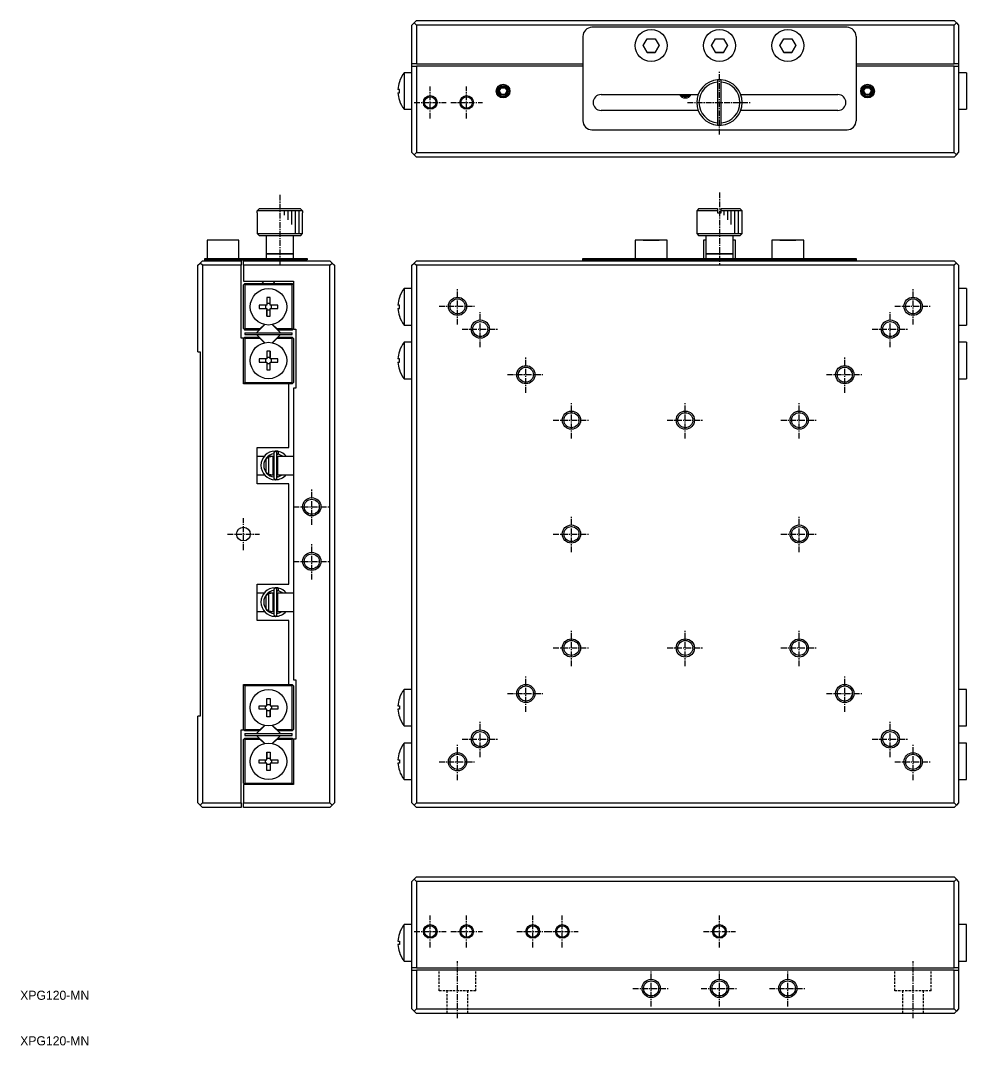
# Model space of a CAD drawing. Extents: x 10 to 403, y 10 to 235.
# Drawn here: x 10.1 to 217.7, y 10 to 235 of the extents above; entities that cross this region are included whole.
import ezdxf

# ---------------------------------------------------------------- set-up
doc = ezdxf.new("R2010")
doc.units = 0
doc.linetypes.add('CENTER', pattern=[2, 1.25, -0.25, 0.25, -0.25])
doc.linetypes.add('DASHED', pattern=[0.75, 0.5, -0.25])
doc.layers.get('0').update_dxf_attribs({"linetype": 'CONTINUOUS'})
doc.layers.add('CENTER', color=1, linetype='CENTER')
doc.styles.get("Standard").update_dxf_attribs({"font": 'FGP教科書体NT-M'})

msp = doc.modelspace()

# ---------------------------------------------------------------- linework, layer by layer
at = {"color": 7, "linetype": 'CONTINUOUS'}
for p, q in [((96, 234), (96.5, 234.5)), ((97, 235), (96.5, 234.5)), ((96.5, 234.5), (97, 234)), ((97, 235), (215, 235)), ((215, 235), (215.5, 234.5)), ((215, 234), (215.5, 234.5)), ((215.5, 234.5), (216, 234)), ((96, 225.5), (96, 234)), ((97, 234), (97, 225.5)), ((215, 234), (97, 234)), ((191.5, 233.5), (135.5, 233.5)), ((215, 225.5), (215, 234)), ((216, 234), (216, 225.5)), ((133.5, 231.5), (133.5, 213)), ((146.767949, 229.5), (147.633975, 231)), ((147.633975, 231), (149.366025, 231)), ((149.366025, 231), (150.232051, 229.5)), ((161.767949, 229.5), (162.633975, 231)), ((162.633975, 231), (164.366025, 231)), ((164.366025, 231), (165.232051, 229.5)), ((176.767949, 229.5), (177.633975, 231)), ((177.633975, 231), (179.366025, 231)), ((179.366025, 231), (180.232051, 229.5)), ((193.5, 231.5), (193.5, 213)), ((147.633975, 228), (146.767949, 229.5)), ((146.767949, 229.5), (147.633975, 228)), ((149.366025, 228), (147.633975, 228)), ((147.633975, 228), (149.366025, 228)), ((150.232051, 229.5), (149.366025, 228)), ((149.366025, 228), (150.232051, 229.5)), ((162.633975, 228), (161.767949, 229.5)), ((161.767949, 229.5), (162.633975, 228)), ((164.366025, 228), (162.633975, 228)), ((162.633975, 228), (164.366025, 228)), ((165.232051, 229.5), (164.366025, 228)), ((164.366025, 228), (165.232051, 229.5)), ((177.633975, 228), (176.767949, 229.5)), ((176.767949, 229.5), (177.633975, 228)), ((179.366025, 228), (177.633975, 228)), ((177.633975, 228), (179.366025, 228)), ((180.232051, 229.5), (179.366025, 228)), ((179.366025, 228), (180.232051, 229.5)), ((97, 225.5), (96, 225.5)), ((96, 225), (96, 225.5)), ((97, 225.5), (133.5, 225.5)), ((193.5, 225.5), (215, 225.5)), ((216, 225.5), (215, 225.5)), ((216, 225.5), (216, 225)), ((94.276525, 223.5), (94.276525, 215.5)), ((96, 223.5), (94.276525, 223.5)), ((96, 223.5), (94.276525, 223.5)), ((96, 221.15), (96, 225)), ((96, 225), (97, 225)), ((97, 225), (97, 206)), ((133.5, 225), (97, 225)), ((215, 225), (193.5, 225)), ((215, 206), (215, 225)), ((215, 225), (216, 225)), ((216, 225), (216, 221.15)), ((217.723475, 223.5), (216, 223.5)), ((217.723475, 223.5), (216, 223.5)), ((217.723475, 223.5), (217.723475, 215.5)), ((93.237418, 221.53543), (93.228368, 221.539844)), ((96, 217.85), (96, 221.15)), ((163.1, 221.983974), (163.1, 221.482187)), ((163.1, 221.482187), (163.1, 212.517813)), ((163.9, 221.482187), (163.9, 221.983974)), ((163.9, 212.517813), (163.9, 221.482187)), ((216, 221.15), (216, 217.85)), ((93.237418, 219.86), (92.919969, 219.86)), ((92.919969, 219.14), (93.237418, 219.14)), ((93.237418, 219.14), (93.237418, 219.86)), ((115.133975, 219.5), (115.566987, 220.25)), ((115.566987, 218.75), (115.133975, 219.5)), ((115.133975, 219.5), (115.566987, 218.75)), ((115.566987, 220.25), (116.433013, 220.25)), ((116.433013, 218.75), (115.566987, 218.75)), ((115.566987, 218.75), (116.433013, 218.75)), ((116.433013, 220.25), (116.866025, 219.5)), ((116.866025, 219.5), (116.433013, 218.75)), ((116.433013, 218.75), (116.866025, 219.5)), ((137.5, 218.75), (158.816252, 218.75)), ((168.183748, 218.75), (189.5, 218.75)), ((195.133975, 219.5), (195.566987, 220.25)), ((195.566987, 218.75), (195.133975, 219.5)), ((195.133975, 219.5), (195.566987, 218.75)), ((195.566987, 220.25), (196.433013, 220.25)), ((196.433013, 218.75), (195.566987, 218.75)), ((195.566987, 218.75), (196.433013, 218.75)), ((196.433013, 220.25), (196.866025, 219.5)), ((196.866025, 219.5), (196.433013, 218.75)), ((196.433013, 218.75), (196.866025, 219.5)), ((93.228368, 217.460156), (93.237418, 217.46457)), ((96, 206), (96, 217.85)), ((216, 217.85), (216, 206)), ((94.276525, 215.5), (96, 215.5)), ((94.276525, 215.5), (96, 215.5)), ((158.816252, 215.25), (137.5, 215.25)), ((189.5, 215.25), (168.183748, 215.25)), ((216, 215.5), (217.723475, 215.5)), ((216, 215.5), (217.723475, 215.5)), ((163.1, 212.517813), (163.1, 212.016026)), ((163.9, 212.016026), (163.9, 212.517813)), ((135.5, 211), (191.5, 211)), ((96, 206), (96.5, 205.5)), ((96.5, 205.5), (97, 206)), ((96.5, 205.5), (97, 205)), ((97, 206), (215, 206)), ((215, 205), (97, 205)), ((215, 206), (215.5, 205.5)), ((215.5, 205.5), (215, 205)), ((215.5, 205.5), (216, 206)), ((62.016026, 193.25), (62.517813, 193.75)), ((62.517813, 193.75), (71.482187, 193.75)), ((71.482187, 193.75), (71.983974, 193.25)), ((159, 193.75), (158.5, 193.25)), ((159, 193.75), (163.1, 193.75)), ((163.1, 193.75), (163.1, 193.25)), ((163.9, 193.75), (168, 193.75)), ((163.9, 193.25), (163.9, 193.75)), ((168.5, 193.25), (168, 193.75)), ((62, 192.75), (62.016026, 192.75)), ((62, 192.75), (62, 188.25)), ((71.983974, 193.25), (62.016026, 193.25)), ((62.016026, 192.75), (62.016026, 193.25)), ((71.983974, 193.25), (71.983974, 192.75)), ((71.983974, 192.75), (72, 192.75)), ((72, 188.25), (72, 192.75)), ((163.1, 193.25), (158.5, 193.25)), ((158.5, 193.25), (158.5, 188.25)), ((163.1, 193.25), (163.1, 192.75)), ((163.1, 192.75), (163.9, 192.75)), ((168.5, 193.25), (163.9, 193.25)), ((163.9, 192.75), (163.9, 193.25)), ((168.5, 188.25), (168.5, 193.25)), ((62, 188.25), (72, 188.25)), ((62, 188.25), (62.5, 187.75)), ((71.5, 187.75), (62.5, 187.75)), ((64, 187.75), (64, 183.75)), ((70, 183.75), (70, 187.75)), ((71.5, 187.75), (72, 188.25)), ((158.5, 188.25), (168.5, 188.25)), ((158.5, 188.25), (159, 187.75)), ((168, 187.75), (159, 187.75)), ((160.5, 187.75), (160.5, 183.75)), ((166.5, 183.75), (166.5, 187.75)), ((168, 187.75), (168.5, 188.25)), ((58, 186.75), (51, 186.75)), ((51, 186.75), (51, 182.75)), ((58, 182.75), (58, 186.75)), ((148.5, 186.75), (145, 186.75)), ((152, 186.75), (145, 186.75)), ((145, 186.75), (145, 182.75)), ((147.633975, 186.75), (146.767949, 186.75)), ((146.767949, 186.75), (147.633975, 186.75)), ((149.366025, 186.75), (147.633975, 186.75)), ((147.633975, 186.75), (149.366025, 186.75)), ((152, 186.75), (148.5, 186.75)), ((150.232051, 186.75), (149.366025, 186.75)), ((149.366025, 186.75), (150.232051, 186.75)), ((152, 182.75), (152, 186.75)), ((160.5, 186.75), (160, 186.75)), ((160.5, 186.75), (160, 186.75)), ((160, 186.75), (160, 182.75)), ((167, 186.75), (166.5, 186.75)), ((167, 186.75), (166.5, 186.75)), ((167, 182.75), (167, 186.75)), ((178.5, 186.75), (175, 186.75)), ((182, 186.75), (175, 186.75)), ((175, 186.75), (175, 182.75)), ((177.633975, 186.75), (176.767949, 186.75)), ((176.767949, 186.75), (177.633975, 186.75)), ((179.366025, 186.75), (177.633975, 186.75)), ((177.633975, 186.75), (179.366025, 186.75)), ((182, 186.75), (178.5, 186.75)), ((180.232051, 186.75), (179.366025, 186.75)), ((179.366025, 186.75), (180.232051, 186.75)), ((182, 182.75), (182, 186.75)), ((50.5, 182.45), (50.5, 182.75)), ((50.5, 182.75), (52.5, 182.75)), ((50.5, 182.25), (50.5, 182.45)), ((50.5, 182.45), (52.5, 182.45)), ((52.5, 182.45), (50.5, 182.45)), ((52.5, 182.75), (71, 182.75)), ((52.5, 182.45), (56.5, 182.45)), ((52.5, 182.45), (56.5, 182.45)), ((56.5, 182.45), (71, 182.45)), ((58.5, 182.45), (58.5, 182.25)), ((64, 183.75), (70, 183.75)), ((70, 183.75), (64, 183.75)), ((64, 183.75), (64, 182.75)), ((65.5, 182.45), (65.5, 182.250019)), ((68.5, 182.250019), (68.5, 182.45)), ((70, 182.75), (70, 183.75)), ((71, 182.75), (73, 182.75)), ((73, 182.45), (71, 182.45)), ((73, 182.75), (73, 182.45)), ((133.5, 182.45), (133.5, 182.75)), ((133.5, 182.75), (135.5, 182.75)), ((133.5, 182.25), (133.5, 182.45)), ((135.5, 182.45), (133.5, 182.45)), ((135.5, 182.75), (191.5, 182.75)), ((191.5, 182.45), (135.5, 182.45)), ((160.5, 183.75), (163.5, 183.75)), ((163.5, 183.75), (160.5, 183.75)), ((160.5, 183.75), (160.5, 182.75)), ((162, 182.45), (162, 182.250019)), ((163.5, 183.75), (166.5, 183.75)), ((166.5, 183.75), (163.5, 183.75)), ((165, 182.250019), (165, 182.45)), ((166.5, 182.75), (166.5, 183.75)), ((191.5, 182.75), (193.5, 182.75)), ((193.5, 182.45), (191.5, 182.45)), ((193.5, 182.75), (193.5, 182.45)), ((193.5, 182.45), (193.5, 182.25)), ((49, 181.25), (49.5, 181.75)), ((49, 162.25), (49, 181.25)), ((49.5, 181.75), (50, 182.25)), ((50, 181.25), (49.5, 181.75)), ((50, 182.25), (58.5, 182.25)), ((58.5, 181.25), (50, 181.25)), ((50, 181.25), (50, 63.25)), ((58.5, 182.25), (58.5, 181.25)), ((58.5, 165.25), (58.5, 181.25)), ((59, 182.25), (78, 182.25)), ((59, 181.25), (59, 182.25)), ((59, 181.25), (59, 177.75)), ((78, 181.25), (59, 181.25)), ((78.5, 181.75), (78, 182.25)), ((78, 181.25), (78.5, 181.75)), ((78, 63.25), (78, 181.25)), ((78.5, 181.75), (79, 181.25)), ((79, 181.25), (79, 63.25)), ((96, 181.25), (96.5, 181.75)), ((96, 173.8), (96, 181.25)), ((96.5, 181.75), (97, 182.25)), ((96.5, 181.75), (97, 181.25)), ((97, 182.25), (215, 182.25)), ((97, 181.25), (97, 63.25)), ((215, 181.25), (97, 181.25)), ((215, 182.25), (215.5, 181.75)), ((215.5, 181.75), (215, 181.25)), ((215, 63.25), (215, 181.25)), ((215.5, 181.75), (216, 181.25)), ((216, 181.25), (216, 173.8)), ((59, 177.75), (63, 177.75)), ((59, 176.95), (59.15, 177.1)), ((59, 167.35), (59, 176.95)), ((59.3, 177.25), (59.15, 177.1)), ((59.15, 177.1), (59.3, 176.95)), ((59.3, 177.25), (69.7, 177.25)), ((59.3, 176.95), (59.3, 167.35)), ((69.7, 176.95), (59.3, 176.95)), ((63, 177.75), (65.500005, 177.75)), ((63, 177.75), (63.25, 177.5)), ((63.25, 177.5), (63.5, 177.25)), ((65.5, 177.25), (65.75, 177.5)), ((65.500005, 177.75), (66, 177.75)), ((65.75, 177.5), (66, 177.75)), ((66, 177.75), (68.499995, 177.75)), ((68.499995, 177.75), (70, 177.75)), ((69.85, 177.1), (69.7, 177.25)), ((69.7, 176.95), (69.85, 177.1)), ((69.7, 167.35), (69.7, 176.95)), ((69.85, 177.1), (70, 176.95)), ((70, 177.75), (70, 167.25)), ((94.276525, 176.15), (94.276525, 168.15)), ((96, 176.15), (94.276525, 176.15)), ((217.723475, 176.15), (216, 176.15)), ((217.723475, 176.15), (217.723475, 168.15)), ((64.86, 174.18543), (64.14, 174.18543)), ((64.14, 174.18543), (64.14, 172.51)), ((64.14, 174.18543), (64.14, 172.838029)), ((64.86, 172.51), (64.86, 174.18543)), ((93.237418, 174.18543), (93.228368, 174.189844)), ((96, 170.5), (96, 173.8)), ((216, 173.8), (216, 170.5)), ((64.14, 172.51), (62.46457, 172.51)), ((62.46457, 172.51), (62.46457, 171.79)), ((62.46457, 171.79), (64.14, 171.79)), ((63.811971, 172.51), (63.811971, 171.79)), ((64.14, 172.838029), (64.14, 172.51)), ((64.86, 172.838029), (64.14, 172.838029)), ((64.14, 171.79), (64.14, 170.11457)), ((64.14, 171.79), (64.14, 171.461971)), ((64.14, 170.11457), (64.14, 171.461971)), ((64.14, 171.461971), (64.86, 171.461971)), ((66.53543, 172.51), (64.86, 172.51)), ((64.86, 170.11457), (64.86, 171.79)), ((64.86, 171.79), (66.53543, 171.79)), ((65.188029, 171.79), (65.188029, 172.51)), ((66.53543, 171.79), (66.53543, 172.51)), ((93.237418, 172.51), (92.919969, 172.51)), ((92.919969, 171.79), (93.237418, 171.79)), ((93.237418, 171.79), (93.237418, 172.51)), ((64.14, 170.11457), (64.86, 170.11457)), ((93.228368, 170.110156), (93.237418, 170.11457)), ((96, 162), (96, 170.5)), ((216, 170.5), (216, 162)), ((59.15, 167.2), (59, 167.35)), ((59.3, 167.35), (59.15, 167.2)), ((59.15, 167.2), (59.3, 167.05)), ((59.3, 167.35), (62.683185, 167.35)), ((62.383185, 167.05), (59.3, 167.05)), ((61.871573, 166.45), (63.660632, 168.239059)), ((62.383185, 167.05), (62.683185, 167.35)), ((62.683185, 167.35), (63.588438, 168.255253)), ((67.128427, 166.45), (65.339368, 168.239059)), ((65.411562, 168.255253), (66.316815, 167.35)), ((66.316815, 167.35), (69.7, 167.35)), ((66.316815, 167.35), (66.616815, 167.05)), ((69.7, 167.05), (66.616815, 167.05)), ((69.85, 167.2), (69.7, 167.35)), ((69.7, 167.05), (69.85, 167.2)), ((70, 167.35), (69.85, 167.2)), ((70, 167.25), (70.5, 167.25)), ((70.5, 167.25), (70.5, 154.25)), ((94.276525, 168.15), (96, 168.15)), ((216, 168.15), (217.723475, 168.15)), ((59, 165.25), (58.5, 165.25)), ((59, 165.15), (59.15, 165.3)), ((59, 155.25), (59, 165.25)), ((59.3, 165.45), (59.15, 165.3)), ((59.15, 165.3), (59.3, 165.15)), ((59.3, 166.45), (59.3, 166.05)), ((59.3, 166.45), (69.7, 166.45)), ((59.3, 166.05), (69.7, 166.05)), ((59.3, 165.45), (62.383185, 165.45)), ((59.3, 165.15), (59.3, 155.55)), ((62.683185, 165.15), (59.3, 165.15)), ((61.871573, 166.05), (63.660632, 164.260941)), ((62.683185, 165.15), (62.383185, 165.45)), ((63.588438, 164.244747), (62.683185, 165.15)), ((65.914214, 164.835786), (65.339368, 164.260941)), ((66.316815, 165.15), (65.411562, 164.244747)), ((67.128427, 166.05), (65.914214, 164.835786)), ((66.616815, 165.45), (66.316815, 165.15)), ((69.7, 165.15), (66.316815, 165.15)), ((66.616815, 165.45), (69.7, 165.45)), ((69.7, 166.05), (69.7, 166.45)), ((69.85, 165.3), (69.7, 165.45)), ((69.7, 165.15), (69.85, 165.3)), ((69.7, 155.55), (69.7, 165.15)), ((69.85, 165.3), (70, 165.15)), ((70, 165.15), (70, 155.55)), ((94.276525, 164.35), (94.276525, 160.35)), ((96, 164.35), (94.276525, 164.35)), ((217.723475, 164.35), (216, 164.35)), ((217.723475, 164.35), (217.723475, 160.35)), ((49, 162.25), (49.5, 162.25)), ((49.5, 162.25), (49.5, 82.25)), ((64.86, 162.38543), (64.14, 162.38543)), ((64.14, 162.38543), (64.14, 160.71)), ((64.86, 160.71), (64.86, 162.38543)), ((64.86, 162.38543), (64.86, 161.038029)), ((93.237418, 162.38543), (93.228368, 162.389844)), ((93.237418, 162.38543), (93.228368, 162.389844)), ((62.46457, 160.71), (62.46457, 159.99)), ((64.14, 160.71), (62.46457, 160.71)), ((62.46457, 159.99), (64.14, 159.99)), ((63.811971, 160.71), (63.811971, 159.99)), ((64.86, 161.038029), (64.14, 161.038029)), ((64.14, 159.99), (64.14, 158.31457)), ((64.86, 160.71), (64.86, 161.038029)), ((66.53543, 160.71), (64.86, 160.71)), ((64.86, 159.99), (66.53543, 159.99)), ((64.86, 158.31457), (64.86, 159.99)), ((64.86, 159.661971), (64.86, 159.99)), ((65.188029, 159.99), (65.188029, 160.71)), ((66.53543, 159.99), (66.53543, 160.71)), ((93.237418, 160.71), (92.919969, 160.71)), ((92.919969, 159.99), (93.237418, 159.99)), ((93.237418, 159.99), (93.237418, 160.71)), ((94.276525, 160.35), (94.276525, 156.35)), ((96, 158.7), (96, 162)), ((216, 162), (216, 158.7)), ((217.723475, 160.35), (217.723475, 156.35)), ((64.14, 159.661971), (64.86, 159.661971)), ((64.14, 158.31457), (64.86, 158.31457)), ((64.86, 158.31457), (64.86, 159.661971)), ((93.228368, 158.310156), (93.237418, 158.31457)), ((93.228368, 158.310156), (93.237418, 158.31457)), ((96, 85.8), (96, 158.7)), ((216, 158.7), (216, 85.8)), ((59.15, 155.4), (59, 155.55)), ((59.3, 155.55), (59.15, 155.4)), ((59.15, 155.4), (59.3, 155.25)), ((59.3, 155.55), (69.7, 155.55)), ((69.85, 155.4), (69.7, 155.55)), ((69.7, 155.25), (69.85, 155.4)), ((70, 155.55), (69.85, 155.4)), ((94.276525, 156.35), (96, 156.35)), ((216, 156.35), (217.723475, 156.35)), ((69, 155.25), (59, 155.25)), ((69.7, 155.25), (69, 155.25)), ((69, 141.25), (69, 155.25)), ((70, 154.25), (70, 90.25)), ((70.5, 154.25), (70, 154.25)), ((62, 141.25), (69, 141.25)), ((62, 138.5), (62, 141.25)), ((65.694651, 139.85779), (65.731549, 139.861863)), ((65.694736, 140.175108), (65.694736, 134.475108)), ((66.564457, 140.422559), (66.026863, 140.47404)), ((66.660774, 140.403889), (66.219678, 140.373627)), ((66.294736, 134.475108), (66.294736, 140.175108)), ((66.294736, 139.621857), (66.294949, 139.631132)), ((66.294949, 139.631132), (66.295635, 139.640898)), ((66.295635, 139.640898), (66.296794, 139.65062)), ((66.296794, 139.65062), (66.298421, 139.660274)), ((66.298421, 139.660274), (66.300515, 139.66984)), ((66.300515, 139.66984), (66.303071, 139.679295)), ((66.303071, 139.679295), (66.306084, 139.688617)), ((66.306084, 139.688617), (66.309548, 139.697786)), ((66.309548, 139.697786), (66.313456, 139.706779)), ((66.313456, 139.706779), (66.317801, 139.715577)), ((66.317801, 139.715577), (66.322573, 139.724157)), ((66.322573, 139.724157), (66.327763, 139.732499)), ((66.327763, 139.732499), (66.333361, 139.740582)), ((66.333361, 139.740582), (66.339355, 139.748387)), ((66.339355, 139.748387), (66.345732, 139.755894)), ((66.345732, 139.755894), (66.352478, 139.763084)), ((66.352478, 139.763084), (66.35958, 139.769937)), ((66.35958, 139.769937), (66.367022, 139.776436)), ((66.367022, 139.776436), (66.374786, 139.782562)), ((66.374786, 139.782562), (66.382856, 139.788299)), ((66.382856, 139.788299), (66.391212, 139.793631)), ((66.391212, 139.793631), (66.399834, 139.798541)), ((66.399834, 139.798541), (66.408702, 139.803015)), ((66.408702, 139.803015), (66.417794, 139.807041)), ((66.417794, 139.807041), (66.427088, 139.810604)), ((66.427088, 139.810604), (66.436559, 139.813695)), ((66.436559, 139.813695), (66.446182, 139.816303)), ((66.446182, 139.816303), (66.455934, 139.81842)), ((66.455934, 139.81842), (66.465787, 139.820038)), ((66.465787, 139.820038), (66.475716, 139.821151)), ((66.475716, 139.821151), (66.485694, 139.821757)), ((66.485694, 139.821757), (66.495693, 139.821852)), ((66.495693, 139.821852), (66.505686, 139.821435)), ((66.505686, 139.821435), (66.515646, 139.820508)), ((66.515646, 139.820508), (66.525546, 139.819074)), ((66.525546, 139.819074), (66.533917, 139.817453)), ((66.525563, 139.81981), (66.561788, 139.811829)), ((66.536857, 139.818282), (66.534448, 139.817395)), ((66.539639, 139.820972), (66.536857, 139.818282)), ((66.542777, 139.825449), (66.539639, 139.820972)), ((66.546252, 139.831683), (66.542777, 139.825449)), ((66.67224, 140.398659), (66.544927, 139.815572)), ((66.550041, 139.839638), (66.546252, 139.831683)), ((66.554122, 139.849264), (66.550041, 139.839638)), ((66.55847, 139.860502), (66.554122, 139.849264)), ((66.563057, 139.873282), (66.55847, 139.860502)), ((66.567856, 139.887525), (66.563057, 139.873282)), ((66.661177, 140.403232), (66.564457, 140.422559)), ((66.572836, 139.903144), (66.567856, 139.887525)), ((66.577968, 139.920043), (66.572836, 139.903144)), ((66.583219, 139.938117), (66.577968, 139.920043)), ((66.588557, 139.957255), (66.583219, 139.938117)), ((66.593949, 139.977339), (66.588557, 139.957255)), ((66.599362, 139.998244), (66.593949, 139.977339)), ((66.604763, 140.019843), (66.599362, 139.998244)), ((66.610118, 140.042002), (66.604763, 140.019843)), ((66.615395, 140.064584), (66.610118, 140.042002)), ((66.62056, 140.087451), (66.615395, 140.064584)), ((66.625582, 140.11046), (66.62056, 140.087451)), ((66.63043, 140.133471), (66.625582, 140.11046)), ((66.635073, 140.156341), (66.63043, 140.133471)), ((66.639485, 140.17893), (66.635073, 140.156341)), ((66.643636, 140.201098), (66.639485, 140.17893)), ((66.647502, 140.222708), (66.643636, 140.201098)), ((66.651059, 140.243628), (66.647502, 140.222708)), ((66.654285, 140.263728), (66.651059, 140.243628)), ((66.657159, 140.282884), (66.654285, 140.263728)), ((66.659665, 140.300978), (66.657159, 140.282884)), ((66.661787, 140.3179), (66.659665, 140.300978)), ((66.660243, 140.403947), (66.662265, 140.403026)), ((66.663511, 140.333543), (66.661787, 140.3179)), ((66.662265, 140.403026), (66.663886, 140.400303)), ((66.664828, 140.347812), (66.663511, 140.333543)), ((66.663886, 140.400303), (66.665097, 140.395795)), ((66.665728, 140.36062), (66.664828, 140.347812)), ((66.665097, 140.395795), (66.66589, 140.389528)), ((66.666207, 140.371886), (66.665728, 140.36062)), ((66.66589, 140.389528), (66.666261, 140.381542)), ((66.666261, 140.381542), (66.666207, 140.371886)), ((66.670334, 140.401239), (66.67224, 140.398659)), ((63.503516, 139.25), (62, 139.25)), ((62, 136), (62, 138.5)), ((64, 138.664214), (64.5, 139.186492)), ((64, 135.835786), (64, 138.664214)), ((65, 139.25), (64.321768, 139.25)), ((64.5, 139.186492), (64.5, 135.313508)), ((65, 139.186492), (64.5, 139.186492)), ((65, 139.25), (65, 139.186492)), ((65.5, 139.25), (65, 139.25)), ((65.5, 135.25), (65.5, 139.25)), ((65.694736, 138.5), (65.5, 138.5)), ((66.5, 138.5), (66.294736, 138.5)), ((66.5, 139.25), (66.5, 135.25)), ((70, 139.25), (66.5, 139.25)), ((62, 133.25), (62, 136)), ((62, 135.25), (63.627182, 135.25)), ((64.5, 135.313508), (64, 135.835786)), ((64.5, 135.313508), (65, 135.313508)), ((64.512775, 135.25), (65, 135.25)), ((65, 135.313508), (65, 135.25)), ((65, 135.25), (65.5, 135.25)), ((65.5, 136), (65.694736, 136)), ((66.294736, 136), (66.5, 136)), ((66.294846, 135.021681), (66.294736, 135.028358)), ((66.295407, 135.011902), (66.294846, 135.021681)), ((66.5, 135.25), (70, 135.25)), ((69, 133.25), (62, 133.25)), ((66.296442, 135.002158), (66.295407, 135.011902)), ((66.297948, 134.992472), (66.296442, 135.002158)), ((66.299923, 134.982866), (66.297948, 134.992472)), ((66.302364, 134.973361), (66.299923, 134.982866)), ((66.305267, 134.963981), (66.302364, 134.973361)), ((66.308625, 134.954746), (66.305267, 134.963981)), ((66.312433, 134.945679), (66.308625, 134.954746)), ((66.316683, 134.936801), (66.312433, 134.945679)), ((66.321368, 134.928135), (66.316683, 134.936801)), ((66.326477, 134.919701), (66.321368, 134.928135)), ((66.332001, 134.911521), (66.326477, 134.919701)), ((66.337928, 134.903615), (66.332001, 134.911521)), ((66.344245, 134.896005), (66.337928, 134.903615)), ((66.35094, 134.888709), (66.344245, 134.896005)), ((66.357997, 134.881748), (66.35094, 134.888709)), ((66.3654, 134.875141), (66.357997, 134.881748)), ((66.373132, 134.868906), (66.3654, 134.875141)), ((66.381176, 134.863061), (66.373132, 134.868906)), ((66.389511, 134.857622), (66.381176, 134.863061)), ((66.398118, 134.852606), (66.389511, 134.857622)), ((66.406975, 134.848028), (66.398118, 134.852606)), ((66.416059, 134.843901), (66.406975, 134.848028)), ((66.425348, 134.840237), (66.416059, 134.843901)), ((66.434816, 134.837049), (66.425348, 134.840237)), ((66.444439, 134.834346), (66.434816, 134.837049)), ((66.454191, 134.832136), (66.444439, 134.834346)), ((66.464046, 134.830427), (66.454191, 134.832136)), ((66.473976, 134.829222), (66.464046, 134.830427)), ((66.483954, 134.828528), (66.473976, 134.829222)), ((66.493954, 134.828344), (66.483954, 134.828528)), ((66.503948, 134.828671), (66.493954, 134.828344)), ((66.513908, 134.829508), (66.503948, 134.828671)), ((66.523808, 134.830853), (66.513908, 134.829508)), ((66.533917, 134.832763), (66.523808, 134.830853)), ((66.605197, 134.236354), (66.606766, 134.23658)), ((66.606766, 134.23658), (66.60873, 134.236867)), ((66.60873, 134.236867), (66.610579, 134.237142)), ((66.610579, 134.237142), (66.612286, 134.2374)), ((66.612286, 134.2374), (66.613367, 134.237566)), ((66.613367, 134.237566), (66.615742, 134.237934)), ((66.615742, 134.237934), (66.616902, 134.238117)), ((66.616902, 134.238117), (66.618384, 134.238353)), ((66.618384, 134.238353), (66.620104, 134.23863)), ((66.620104, 134.23863), (66.621446, 134.23885)), ((66.621446, 134.23885), (66.624951, 134.239433)), ((66.624951, 134.239433), (66.626498, 134.239696)), ((66.626498, 134.239696), (66.660774, 134.246327)), ((66.661261, 134.246484), (66.660243, 134.246269)), ((66.660724, 134.246882), (66.725263, 134.261566)), ((69, 111.25), (69, 133.25)), ((62, 111.25), (69, 111.25)), ((62, 108.5), (62, 111.25)), ((66.564457, 110.422559), (66.026863, 110.47404)), ((66.660774, 110.403889), (66.219678, 110.373627)), ((66.671211, 110.400468), (66.544927, 109.815572)), ((66.661177, 110.403232), (66.564457, 110.422559)), ((66.657159, 110.282884), (66.654285, 110.263728)), ((66.659665, 110.300978), (66.657159, 110.282884)), ((66.661787, 110.3179), (66.659665, 110.300978)), ((66.660243, 110.403947), (66.662265, 110.403026)), ((66.663511, 110.333543), (66.661787, 110.3179)), ((66.662265, 110.403026), (66.663886, 110.400303)), ((66.664828, 110.347812), (66.663511, 110.333543)), ((66.663886, 110.400303), (66.665097, 110.395795)), ((66.665728, 110.36062), (66.664828, 110.347812)), ((66.665097, 110.395795), (66.66589, 110.389528)), ((66.666207, 110.371886), (66.665728, 110.36062)), ((66.66589, 110.389528), (66.666261, 110.381542)), ((66.666261, 110.381542), (66.666207, 110.371886)), ((66.670334, 110.401239), (66.671211, 110.400468)), ((63.503516, 109.25), (62, 109.25)), ((62, 106), (62, 108.5)), ((64, 108.664214), (64.5, 109.186492)), ((64, 105.835786), (64, 108.664214)), ((65, 109.25), (64.321768, 109.25)), ((64.5, 109.186492), (64.5, 105.313508)), ((65, 109.186492), (64.5, 109.186492)), ((65, 109.25), (65, 109.186492)), ((65.5, 109.25), (65, 109.25)), ((65.5, 105.25), (65.5, 109.25)), ((65.694736, 108.5), (65.5, 108.5)), ((65.694651, 109.85779), (65.731549, 109.861863)), ((65.694736, 110.175108), (65.694736, 104.475108)), ((66.294736, 104.475108), (66.294736, 110.175108)), ((66.294736, 109.621857), (66.294949, 109.631132)), ((66.5, 108.5), (66.294736, 108.5)), ((66.294949, 109.631132), (66.295635, 109.640898)), ((66.295635, 109.640898), (66.296794, 109.65062)), ((66.296794, 109.65062), (66.298421, 109.660274)), ((66.298421, 109.660274), (66.300515, 109.66984)), ((66.300515, 109.66984), (66.303071, 109.679295)), ((66.303071, 109.679295), (66.306084, 109.688617)), ((66.306084, 109.688617), (66.309548, 109.697786)), ((66.309548, 109.697786), (66.313456, 109.706779)), ((66.313456, 109.706779), (66.317801, 109.715577)), ((66.317801, 109.715577), (66.322573, 109.724157)), ((66.322573, 109.724157), (66.327763, 109.732499)), ((66.327763, 109.732499), (66.333361, 109.740582)), ((66.333361, 109.740582), (66.339355, 109.748387)), ((66.339355, 109.748387), (66.345732, 109.755894)), ((66.345732, 109.755894), (66.352478, 109.763084)), ((66.352478, 109.763084), (66.35958, 109.769937)), ((66.35958, 109.769937), (66.367022, 109.776436)), ((66.367022, 109.776436), (66.374786, 109.782562)), ((66.374786, 109.782562), (66.382856, 109.788299)), ((66.382856, 109.788299), (66.391212, 109.793631)), ((66.391212, 109.793631), (66.399834, 109.798541)), ((66.399834, 109.798541), (66.408702, 109.803015)), ((66.408702, 109.803015), (66.417794, 109.807041)), ((66.417794, 109.807041), (66.427088, 109.810604)), ((66.427088, 109.810604), (66.436559, 109.813695)), ((66.436559, 109.813695), (66.446182, 109.816303)), ((66.446182, 109.816303), (66.455934, 109.81842)), ((66.455934, 109.81842), (66.465787, 109.820038)), ((66.465787, 109.820038), (66.475716, 109.821151)), ((66.475716, 109.821151), (66.485694, 109.821757)), ((66.485694, 109.821757), (66.495693, 109.821852)), ((66.495693, 109.821852), (66.505686, 109.821435)), ((66.5, 109.25), (66.5, 105.25)), ((70, 109.25), (66.5, 109.25)), ((66.505686, 109.821435), (66.515646, 109.820508)), ((66.515646, 109.820508), (66.525546, 109.819074)), ((66.525546, 109.819074), (66.533917, 109.817453)), ((66.525563, 109.81981), (66.543352, 109.815961)), ((66.536857, 109.818282), (66.534448, 109.817395)), ((66.539639, 109.820972), (66.536857, 109.818282)), ((66.542777, 109.825449), (66.539639, 109.820972)), ((66.546252, 109.831683), (66.542777, 109.825449)), ((66.543352, 109.815961), (66.561788, 109.811829)), ((66.550041, 109.839638), (66.546252, 109.831683)), ((66.554122, 109.849264), (66.550041, 109.839638)), ((66.55847, 109.860502), (66.554122, 109.849264)), ((66.563057, 109.873282), (66.55847, 109.860502)), ((66.567856, 109.887525), (66.563057, 109.873282)), ((66.572836, 109.903144), (66.567856, 109.887525)), ((66.577968, 109.920043), (66.572836, 109.903144)), ((66.583219, 109.938117), (66.577968, 109.920043)), ((66.588557, 109.957255), (66.583219, 109.938117)), ((66.593949, 109.977339), (66.588557, 109.957255)), ((66.599362, 109.998244), (66.593949, 109.977339)), ((66.604763, 110.019843), (66.599362, 109.998244)), ((66.610118, 110.042002), (66.604763, 110.019843)), ((66.615395, 110.064584), (66.610118, 110.042002)), ((66.62056, 110.087451), (66.615395, 110.064584)), ((66.625582, 110.11046), (66.62056, 110.087451)), ((66.63043, 110.133471), (66.625582, 110.11046)), ((66.635073, 110.156341), (66.63043, 110.133471)), ((66.639485, 110.17893), (66.635073, 110.156341)), ((66.643636, 110.201098), (66.639485, 110.17893)), ((66.647502, 110.222708), (66.643636, 110.201098)), ((66.651059, 110.243628), (66.647502, 110.222708)), ((66.654285, 110.263728), (66.651059, 110.243628)), ((62, 103.25), (62, 106)), ((64.5, 105.313508), (64, 105.835786)), ((65.5, 106), (65.694736, 106)), ((66.294736, 106), (66.5, 106)), ((62, 105.25), (63.627182, 105.25)), ((64.5, 105.313508), (65, 105.313508)), ((64.512775, 105.25), (65, 105.25)), ((65, 105.313508), (65, 105.25)), ((65, 105.25), (65.5, 105.25)), ((66.294846, 105.021681), (66.294736, 105.028358)), ((66.295407, 105.011902), (66.294846, 105.021681)), ((66.296442, 105.002158), (66.295407, 105.011902)), ((66.297948, 104.992472), (66.296442, 105.002158)), ((66.299923, 104.982866), (66.297948, 104.992472)), ((66.302364, 104.973361), (66.299923, 104.982866)), ((66.305267, 104.963981), (66.302364, 104.973361)), ((66.308625, 104.954746), (66.305267, 104.963981)), ((66.312433, 104.945679), (66.308625, 104.954746)), ((66.316683, 104.936801), (66.312433, 104.945679)), ((66.321368, 104.928135), (66.316683, 104.936801)), ((66.326477, 104.919701), (66.321368, 104.928135)), ((66.332001, 104.911521), (66.326477, 104.919701)), ((66.337928, 104.903615), (66.332001, 104.911521)), ((66.344245, 104.896005), (66.337928, 104.903615)), ((66.35094, 104.888709), (66.344245, 104.896005)), ((66.357997, 104.881748), (66.35094, 104.888709)), ((66.3654, 104.875141), (66.357997, 104.881748)), ((66.373132, 104.868906), (66.3654, 104.875141)), ((66.381176, 104.863061), (66.373132, 104.868906)), ((66.389511, 104.857622), (66.381176, 104.863061)), ((66.398118, 104.852606), (66.389511, 104.857622)), ((66.406975, 104.848028), (66.398118, 104.852606)), ((66.416059, 104.843901), (66.406975, 104.848028)), ((66.425348, 104.840237), (66.416059, 104.843901)), ((66.434816, 104.837049), (66.425348, 104.840237)), ((66.444439, 104.834346), (66.434816, 104.837049)), ((66.454191, 104.832136), (66.444439, 104.834346)), ((66.464046, 104.830427), (66.454191, 104.832136)), ((66.473976, 104.829222), (66.464046, 104.830427)), ((66.483954, 104.828528), (66.473976, 104.829222)), ((66.493954, 104.828344), (66.483954, 104.828528)), ((66.503948, 104.828671), (66.493954, 104.828344)), ((66.5, 105.25), (70, 105.25)), ((66.513908, 104.829508), (66.503948, 104.828671)), ((66.523808, 104.830853), (66.513908, 104.829508)), ((66.533917, 104.832763), (66.523808, 104.830853)), ((66.605197, 104.236354), (66.606766, 104.23658)), ((66.606766, 104.23658), (66.60873, 104.236867)), ((66.60873, 104.236867), (66.610579, 104.237142)), ((66.610579, 104.237142), (66.612286, 104.2374)), ((66.612286, 104.2374), (66.613367, 104.237566)), ((66.613367, 104.237566), (66.615742, 104.237934)), ((66.615742, 104.237934), (66.616902, 104.238117)), ((66.616902, 104.238117), (66.618384, 104.238353)), ((66.618384, 104.238353), (66.620104, 104.23863)), ((66.620104, 104.23863), (66.621446, 104.23885)), ((66.621446, 104.23885), (66.624951, 104.239433)), ((66.624951, 104.239433), (66.626498, 104.239696)), ((66.626498, 104.239696), (66.660774, 104.246327)), ((66.661261, 104.246484), (66.660243, 104.246269)), ((66.660724, 104.246882), (66.695427, 104.254598)), ((69, 103.25), (62, 103.25)), ((69, 89.25), (69, 103.25)), ((70, 90.25), (70.5, 90.25)), ((70.5, 90.25), (70.5, 77.25)), ((59, 89.25), (69, 89.25)), ((59, 79.25), (59, 89.25)), ((59, 88.95), (59.15, 89.1)), ((59.3, 89.25), (59.15, 89.1)), ((59.15, 89.1), (59.3, 88.95)), ((59.3, 88.95), (59.3, 79.35)), ((69.7, 88.95), (59.3, 88.95)), ((69, 89.25), (69.7, 89.25)), ((69.85, 89.1), (69.7, 89.25)), ((69.7, 88.95), (69.85, 89.1)), ((69.7, 79.35), (69.7, 88.95)), ((69.85, 89.1), (70, 88.95)), ((70, 88.95), (70, 79.35)), ((94.276525, 84.15), (94.276525, 88.15)), ((96, 88.15), (94.276525, 88.15)), ((217.723475, 88.15), (216, 88.15)), ((217.723475, 84.15), (217.723475, 88.15)), ((64.14, 86.18543), (64.86, 86.18543)), ((64.14, 84.51), (64.14, 86.18543)), ((64.86, 86.18543), (64.86, 84.51)), ((64.86, 86.18543), (64.86, 84.838029)), ((93.228368, 86.189844), (93.237418, 86.18543)), ((93.228368, 86.189844), (93.237418, 86.18543)), ((96, 82.5), (96, 85.8)), ((216, 85.8), (216, 82.5)), ((62.46457, 84.51), (64.14, 84.51)), ((62.46457, 83.79), (62.46457, 84.51)), ((64.14, 83.79), (62.46457, 83.79)), ((63.811971, 83.79), (63.811971, 84.51)), ((64.14, 84.838029), (64.86, 84.838029)), ((64.14, 82.11457), (64.14, 83.79)), ((64.86, 83.461971), (64.14, 83.461971)), ((64.86, 84.838029), (64.86, 84.51)), ((64.86, 84.51), (66.53543, 84.51)), ((64.86, 83.79), (64.86, 82.11457)), ((66.53543, 83.79), (64.86, 83.79)), ((64.86, 83.79), (64.86, 83.461971)), ((64.86, 82.11457), (64.86, 83.461971)), ((65.188029, 84.51), (65.188029, 83.79)), ((66.53543, 84.51), (66.53543, 83.79)), ((92.919969, 84.51), (93.237418, 84.51)), ((93.237418, 83.79), (92.919969, 83.79)), ((93.237418, 84.51), (93.237418, 83.79)), ((94.276525, 80.15), (94.276525, 84.15)), ((217.723475, 80.15), (217.723475, 84.15)), ((49, 63.25), (49, 82.25)), ((49.5, 82.25), (49, 82.25)), ((64.86, 82.11457), (64.14, 82.11457)), ((93.237418, 82.11457), (93.228368, 82.110156)), ((93.237418, 82.11457), (93.228368, 82.110156)), ((96, 74), (96, 82.5)), ((216, 82.5), (216, 74)), ((58.5, 79.25), (59, 79.25)), ((58.5, 63.25), (58.5, 79.25)), ((59.15, 79.2), (59, 79.35)), ((59.3, 79.35), (59.15, 79.2)), ((59.15, 79.2), (59.3, 79.05)), ((59.3, 79.35), (62.683185, 79.35)), ((62.383185, 79.05), (59.3, 79.05)), ((61.871573, 78.45), (63.085786, 79.664214)), ((62.383185, 79.05), (62.683185, 79.35)), ((62.683185, 79.35), (63.588438, 80.255253)), ((63.085786, 79.664214), (63.660632, 80.239059)), ((67.128427, 78.45), (65.339368, 80.239059)), ((65.411562, 80.255253), (66.316815, 79.35)), ((66.316815, 79.35), (66.616815, 79.05)), ((66.316815, 79.35), (69.7, 79.35)), ((69.7, 79.05), (66.616815, 79.05)), ((69.85, 79.2), (69.7, 79.35)), ((69.7, 79.05), (69.85, 79.2)), ((70, 79.35), (69.85, 79.2)), ((94.276525, 80.15), (96, 80.15)), ((216, 80.15), (217.723475, 80.15)), ((59, 77.15), (59.15, 77.3)), ((59, 67.55), (59, 77.15)), ((59.3, 77.45), (59.15, 77.3)), ((59.15, 77.3), (59.3, 77.15)), ((59.3, 78.45), (59.3, 78.05)), ((59.3, 78.45), (69.7, 78.45)), ((59.3, 78.05), (69.7, 78.05)), ((59.3, 77.45), (62.383185, 77.45)), ((62.683185, 77.15), (59.3, 77.15)), ((59.3, 77.15), (59.3, 67.55)), ((61.871573, 78.05), (63.660632, 76.260941)), ((62.683185, 77.15), (62.383185, 77.45)), ((63.588438, 76.244747), (62.683185, 77.15)), ((67.128427, 78.05), (65.339368, 76.260941)), ((66.316815, 77.15), (65.411562, 76.244747)), ((66.616815, 77.45), (66.316815, 77.15)), ((69.7, 77.15), (66.316815, 77.15)), ((66.616815, 77.45), (69.7, 77.45)), ((69.7, 78.05), (69.7, 78.45)), ((69.85, 77.3), (69.7, 77.45)), ((69.7, 77.15), (69.85, 77.3)), ((69.7, 67.55), (69.7, 77.15)), ((69.85, 77.3), (70, 77.15)), ((70, 77.25), (70, 67.25)), ((70.5, 77.25), (70, 77.25)), ((64.14, 74.38543), (64.86, 74.38543)), ((64.14, 72.71), (64.14, 74.38543)), ((64.14, 74.38543), (64.14, 73.038029)), ((64.86, 74.38543), (64.86, 72.71)), ((93.228368, 74.389844), (93.237418, 74.38543)), ((94.276525, 68.35), (94.276525, 76.35)), ((96, 76.35), (94.276525, 76.35)), ((217.723475, 76.35), (216, 76.35)), ((217.723475, 68.35), (217.723475, 76.35)), ((62.46457, 72.71), (64.14, 72.71)), ((62.46457, 71.99), (62.46457, 72.71)), ((63.811971, 71.99), (63.811971, 72.71)), ((64.14, 72.71), (64.14, 73.038029)), ((64.14, 73.038029), (64.86, 73.038029)), ((64.86, 72.71), (66.53543, 72.71)), ((65.188029, 72.71), (65.188029, 71.99)), ((66.53543, 72.71), (66.53543, 71.99)), ((92.919969, 72.71), (93.237418, 72.71)), ((93.237418, 72.71), (93.237418, 71.99)), ((96, 70.7), (96, 74)), ((216, 74), (216, 70.7)), ((64.14, 71.99), (62.46457, 71.99)), ((64.14, 70.31457), (64.14, 71.99)), ((64.14, 71.661971), (64.14, 71.99)), ((64.14, 70.31457), (64.14, 71.661971)), ((64.86, 71.661971), (64.14, 71.661971)), ((64.86, 70.31457), (64.14, 70.31457)), ((64.86, 71.99), (64.86, 70.31457)), ((66.53543, 71.99), (64.86, 71.99)), ((93.237418, 71.99), (92.919969, 71.99)), ((93.237418, 70.31457), (93.228368, 70.310156)), ((96, 63.25), (96, 70.7)), ((216, 70.7), (216, 63.25)), ((59.15, 67.4), (59, 67.55)), ((59.3, 67.55), (59.15, 67.4)), ((59.3, 67.55), (69.7, 67.55)), ((69.85, 67.4), (69.7, 67.55)), ((70, 67.55), (69.85, 67.4)), ((94.276525, 68.35), (96, 68.35)), ((216, 68.35), (217.723475, 68.35)), ((59, 67.25), (59, 63.25)), ((70, 67.25), (59, 67.25)), ((59.15, 67.4), (59.3, 67.25)), ((69.7, 67.25), (69.85, 67.4)), ((49.5, 62.75), (49, 63.25)), ((49.5, 62.75), (50, 63.25)), ((50, 63.25), (58.5, 63.25)), ((58.5, 63.25), (58.5, 62.25)), ((59, 63.25), (78, 63.25)), ((59, 62.25), (59, 63.25)), ((78.5, 62.75), (78, 63.25)), ((79, 63.25), (78.5, 62.75)), ((96.5, 62.75), (96, 63.25)), ((97, 63.25), (96.5, 62.75)), ((97, 63.25), (215, 63.25)), ((215, 63.25), (215.5, 62.75)), ((216, 63.25), (215.5, 62.75)), ((50, 62.25), (49.5, 62.75)), ((58.5, 62.25), (50, 62.25)), ((78, 62.25), (59, 62.25)), ((78, 62.25), (78.5, 62.75)), ((97, 62.25), (96.5, 62.75)), ((215, 62.25), (97, 62.25)), ((215.5, 62.75), (215, 62.25)), ((96.5, 46.5), (96, 46)), ((96, 34.15), (96, 46)), ((97, 47), (96.5, 46.5)), ((97, 46), (96.5, 46.5)), ((97, 47), (215, 47)), ((97, 46), (97, 27)), ((215, 46), (97, 46)), ((215, 47), (215.5, 46.5)), ((215.5, 46.5), (215, 46)), ((215, 27), (215, 46)), ((216, 46), (215.5, 46.5)), ((216, 46), (216, 34.15)), ((94.276525, 28.5), (94.276525, 36.5)), ((96, 36.5), (94.276525, 36.5)), ((96, 36.5), (94.276525, 36.5)), ((217.723475, 36.5), (216, 36.5)), ((217.723475, 36.5), (216, 36.5)), ((217.723475, 28.5), (217.723475, 36.5)), ((93.228368, 34.539844), (93.237418, 34.53543)), ((96, 30.85), (96, 34.15)), ((216, 34.15), (216, 30.85)), ((92.919969, 32.86), (93.237418, 32.86)), ((93.237418, 32.14), (92.919969, 32.14)), ((93.237418, 32.86), (93.237418, 32.14)), ((93.237418, 30.46457), (93.228368, 30.460156)), ((96, 27), (96, 30.85)), ((216, 30.85), (216, 27)), ((94.276525, 28.5), (96, 28.5)), ((94.276525, 28.5), (96, 28.5)), ((216, 28.5), (217.723475, 28.5)), ((216, 28.5), (217.723475, 28.5)), ((96, 26.5), (96, 27)), ((97, 27), (96, 27)), ((96, 18), (96, 26.5)), ((96, 26.5), (97, 26.5)), ((97, 27), (215, 27)), ((97, 26.5), (97, 18)), ((215, 26.5), (97, 26.5)), ((216, 27), (215, 27)), ((215, 18), (215, 26.5)), ((215, 26.5), (216, 26.5)), ((216, 27), (216, 26.5)), ((216, 26.5), (216, 18)), ((96.5, 17.5), (96, 18)), ((97, 18), (96.5, 17.5)), ((96.5, 17.5), (97, 17)), ((97, 18), (215, 18)), ((215, 17), (97, 17)), ((215.5, 17.5), (215, 18)), ((215.5, 17.5), (215, 17)), ((216, 18), (215.5, 17.5))]:
    msp.add_line(p, q, dxfattribs=at)
at = {"color": 3, "linetype": 'CONTINUOUS'}
for p, q in [((68, 192.25), (68, 193.25)), ((68.8, 191.25), (68.8, 193.25)), ((69.6, 190.25), (69.6, 193.25)), ((70.4, 188.25), (70.4, 193.25)), ((71.2, 188.25), (71.2, 193.25)), ((164.5, 192.25), (164.5, 193.25)), ((165.3, 191.25), (165.3, 193.25)), ((166.1, 190.25), (166.1, 193.25)), ((166.9, 188.25), (166.9, 193.25)), ((167.7, 188.25), (167.7, 193.25))]:
    msp.add_line(p, q, dxfattribs=at)
at = {"color": 3, "linetype": 'DASHED'}
for p, q in [((102, 22), (102, 26.5)), ((110, 22), (110, 26.5)), ((202, 22), (202, 26.5)), ((210, 22), (210, 26.5)), ((110, 22), (102, 22)), ((103.75, 17), (103.75, 22)), ((108.25, 17), (108.25, 22)), ((210, 22), (202, 22)), ((203.75, 17), (203.75, 22)), ((208.25, 17), (208.25, 22))]:
    msp.add_line(p, q, dxfattribs=at)
at = {"color": 7, "linetype": 'CONTINUOUS'}
for centre, radius in [((148.5, 229.5), 3.5), ((163.5, 229.5), 3.5), ((178.5, 229.5), 3.5), ((116, 219.5), 1.25), ((196, 219.5), 1.25), ((116, 219.5), 1), ((196, 219.5), 1), ((100, 217), 1.25), ((108, 217), 1.25), ((64.5, 172.15), 4), ((106, 172.25), 1.65), ((206, 172.25), 1.65), ((111, 167.25), 1.65), ((201, 167.25), 1.65), ((64.5, 160.35), 4), ((121, 157.25), 1.65), ((191, 157.25), 1.65), ((131, 147.25), 1.65), ((156, 147.25), 1.65), ((181, 147.25), 1.65), ((74, 128.25), 1.65), ((131, 122.25), 1.65), ((181, 122.25), 1.65), ((59, 122.25), 1.5), ((74, 116.25), 1.65), ((131, 97.25), 1.65), ((156, 97.25), 1.65), ((181, 97.25), 1.65), ((64.5, 84.15), 4), ((121, 87.25), 1.65), ((191, 87.25), 1.65), ((111, 77.25), 1.65), ((201, 77.25), 1.65), ((64.5, 72.35), 4), ((106, 72.25), 1.65), ((206, 72.25), 1.65), ((100, 35), 1.25), ((108, 35), 1.25), ((122.5, 35), 1.25), ((129, 35), 1.25), ((163.5, 35), 1.25), ((148.5, 22.5), 1.65), ((163.5, 22.5), 1.65), ((178.5, 22.5), 1.65)]:
    msp.add_circle(centre, radius, dxfattribs=at)
at = {"color": 3, "linetype": 'CONTINUOUS'}
for centre, radius in [((116, 219.5), 1.5), ((196, 219.5), 1.5), ((100, 217), 1.5), ((108, 217), 1.5), ((106, 172.25), 2), ((206, 172.25), 2), ((111, 167.25), 2), ((201, 167.25), 2), ((121, 157.25), 2), ((191, 157.25), 2), ((131, 147.25), 2), ((156, 147.25), 2), ((181, 147.25), 2), ((74, 128.25), 2), ((131, 122.25), 2), ((181, 122.25), 2), ((74, 116.25), 2), ((131, 97.25), 2), ((156, 97.25), 2), ((181, 97.25), 2), ((121, 87.25), 2), ((191, 87.25), 2), ((111, 77.25), 2), ((201, 77.25), 2), ((106, 72.25), 2), ((206, 72.25), 2), ((100, 35), 1.5), ((108, 35), 1.5), ((122.5, 35), 1.5), ((129, 35), 1.5), ((163.5, 35), 1.5), ((148.5, 22.5), 2), ((163.5, 22.5), 2), ((178.5, 22.5), 2)]:
    msp.add_circle(centre, radius, dxfattribs=at)
at = {"color": 7, "linetype": 'CONTINUOUS'}
for centre, radius, start, end in [((135.5, 231.5), 2, 90, 180), ((191.5, 231.5), 2, 0, 90), ((99.4, 219.5), 6.5, 142.020128, 161.710277), ((99.4, 219.5), 6.490023, 161.722202, 176.820185), ((163.5, 217), 5, 94.588566, 265.411434), ((163.5, 217), 4.5, 95.099689, 264.900311), ((163.5, 217), 5, 85.411434, 94.588566), ((163.5, 217), 5, 274.588566, 85.411434), ((163.5, 217), 4.5, 275.099689, 84.900311), ((99.4, 219.5), 6.490023, 183.179815, 198.277798), ((137.5, 217), 1.75, 90, 270), ((156, 219.5), 1.25, 216.869898, 323.130102), ((156, 219.5), 1, 228.590378, 270), ((156, 219.5), 1, 270, 311.409622), ((189.5, 217), 1.75, 270, 90), ((99.4, 219.5), 6.5, 198.289723, 217.979872), ((135.5, 213), 2, 180, 270), ((163.5, 217), 5, 265.411434, 274.588566), ((191.5, 213), 2, 270, 0), ((99.4, 172.15), 6.5, 142.020128, 161.710277), ((99.4, 172.15), 6.490023, 161.722202, 176.820185), ((99.4, 172.15), 6.490023, 183.179815, 198.277798), ((99.4, 172.15), 6.5, 198.289723, 217.979872), ((99.4, 160.35), 6.5, 142.020128, 161.710277), ((99.4, 160.35), 6.490023, 161.722202, 176.820185), ((99.4, 160.35), 6.490023, 183.179815, 198.277798), ((99.4, 160.35), 6.5, 198.289723, 217.979872), ((116, 159.75), 4, 328.098151, 338.771747), ((196, 159.75), 4, 201.228253, 211.901849), ((65.994398, 137.325106), 3.149092, 90.591862, 269.510247), ((65.994571, 137.325096), 2.550391, 96.75348, 263.247024), ((65.994736, 140.175108), 0.3, 0, 180), ((65.990129, 137.316017), 2.560414, 49.063227, 77.733953), ((65.995754, 137.327832), 3.146569, 37.657363, 77.801923), ((65.994677, 137.325357), 3.149344, 270.61806, 318.768943), ((65.994398, 137.326545), 2.551858, 276.760389, 305.518733), ((65.994736, 134.475108), 0.3, 180, 0), ((65.994398, 107.325106), 3.149092, 90.591862, 269.510247), ((65.994736, 110.175108), 0.3, 0, 180), ((65.995754, 107.327832), 3.146569, 37.657363, 77.801923), ((65.994571, 107.325096), 2.550391, 96.75348, 263.247024), ((65.990129, 107.316017), 2.560414, 49.063227, 77.733953), ((65.994736, 104.475108), 0.3, 180, 0), ((65.994677, 107.325357), 3.149344, 270.61806, 318.768943), ((65.994398, 107.326545), 2.551858, 276.760389, 305.518733), ((99.4, 84.15), 6.5, 142.020128, 161.710277), ((99.4, 84.15), 6.490023, 161.722202, 176.820185), ((116, 84.75), 4, 21.228253, 31.901849), ((196, 84.75), 4, 148.098151, 158.771747), ((99.4, 84.15), 6.490023, 183.179815, 198.277798), ((99.4, 84.15), 6.5, 198.289723, 217.979872), ((99.4, 72.35), 6.490023, 161.722202, 176.820185), ((99.4, 72.35), 6.5, 142.020128, 161.710277), ((99.4, 72.35), 6.490023, 183.179815, 198.277798), ((99.4, 72.35), 6.5, 198.289723, 217.979872), ((99.4, 32.5), 6.5, 142.020128, 161.710277), ((99.4, 32.5), 6.490023, 161.722202, 176.820185), ((99.4, 32.5), 6.490023, 183.179815, 198.277798), ((99.4, 32.5), 6.5, 198.289723, 217.979872)]:
    msp.add_arc(centre, radius, start, end, dxfattribs=at)
at = {"color": 3, "linetype": 'CONTINUOUS'}
msp.add_arc((156, 219.5), 1.5, 210, 330, dxfattribs=at)
at = {"layer": 'CENTER', "color": 1, "linetype": 'CENTER'}
for p, q in [((163.5, 210), (163.5, 224)), ((100, 213.5), (100, 220.5)), ((108, 213.5), (108, 220.5)), ((96.5, 217), (103.5, 217)), ((104.5, 217), (111.5, 217)), ((156.5, 217), (170.5, 217)), ((67, 196.75), (67, 181.25)), ((163.5, 197.25), (163.5, 181.25)), ((106, 168.25), (106, 176.25)), ((206, 168.25), (206, 176.25)), ((102, 172.25), (110, 172.25)), ((111, 163.25), (111, 171.25)), ((201, 163.25), (201, 171.25)), ((202, 172.25), (210, 172.25)), ((107, 167.25), (115, 167.25)), ((197, 167.25), (205, 167.25)), ((121, 153.25), (121, 161.25)), ((191, 153.25), (191, 161.25)), ((117, 157.25), (125, 157.25)), ((187, 157.25), (195, 157.25)), ((131, 143.25), (131, 151.25)), ((156, 143.25), (156, 151.25)), ((181, 143.25), (181, 151.25)), ((127, 147.25), (135, 147.25)), ((152, 147.25), (160, 147.25)), ((177, 147.25), (185, 147.25)), ((74, 124.25), (74, 132.25)), ((70, 128.25), (78, 128.25)), ((131, 118.25), (131, 126.25)), ((181, 118.25), (181, 126.25)), ((59, 118.75), (59, 125.75)), ((55.5, 122.25), (62.5, 122.25)), ((127, 122.25), (135, 122.25)), ((177, 122.25), (185, 122.25)), ((74, 112.25), (74, 120.25)), ((70, 116.25), (78, 116.25)), ((131, 93.25), (131, 101.25)), ((156, 93.25), (156, 101.25)), ((181, 93.25), (181, 101.25)), ((127, 97.25), (135, 97.25)), ((152, 97.25), (160, 97.25)), ((177, 97.25), (185, 97.25)), ((121, 83.25), (121, 91.25)), ((191, 83.25), (191, 91.25)), ((117, 87.25), (125, 87.25)), ((187, 87.25), (195, 87.25)), ((111, 73.25), (111, 81.25)), ((201, 73.25), (201, 81.25)), ((107, 77.25), (115, 77.25)), ((197, 77.25), (205, 77.25)), ((106, 68.25), (106, 76.25)), ((206, 68.25), (206, 76.25)), ((102, 72.25), (110, 72.25)), ((202, 72.25), (210, 72.25)), ((100, 31.5), (100, 38.5)), ((108, 31.5), (108, 38.5)), ((122.5, 31.5), (122.5, 38.5)), ((129, 31.5), (129, 38.5)), ((163.5, 31.5), (163.5, 38.5)), ((96.5, 35), (103.5, 35)), ((104.5, 35), (111.5, 35)), ((119, 35), (126, 35)), ((125.5, 35), (132.5, 35)), ((160, 35), (167, 35)), ((106, 16), (106, 28.5)), ((206, 16), (206, 28.5)), ((148.5, 18.5), (148.5, 26.5)), ((163.5, 18.5), (163.5, 26.5)), ((178.5, 18.5), (178.5, 26.5)), ((144.5, 22.5), (152.5, 22.5)), ((159.5, 22.5), (167.5, 22.5)), ((174.5, 22.5), (182.5, 22.5))]:
    msp.add_line(p, q, dxfattribs=at)

# ---------------------------------------------------------------- texts
at = {"color": 7, "linetype": 'CONTINUOUS'}
for p in [(10, 20), (10, 10)]:
    msp.add_text('XPG120-MN', height=2, dxfattribs=at).set_placement(p)

doc.saveas('drawing.dxf')
